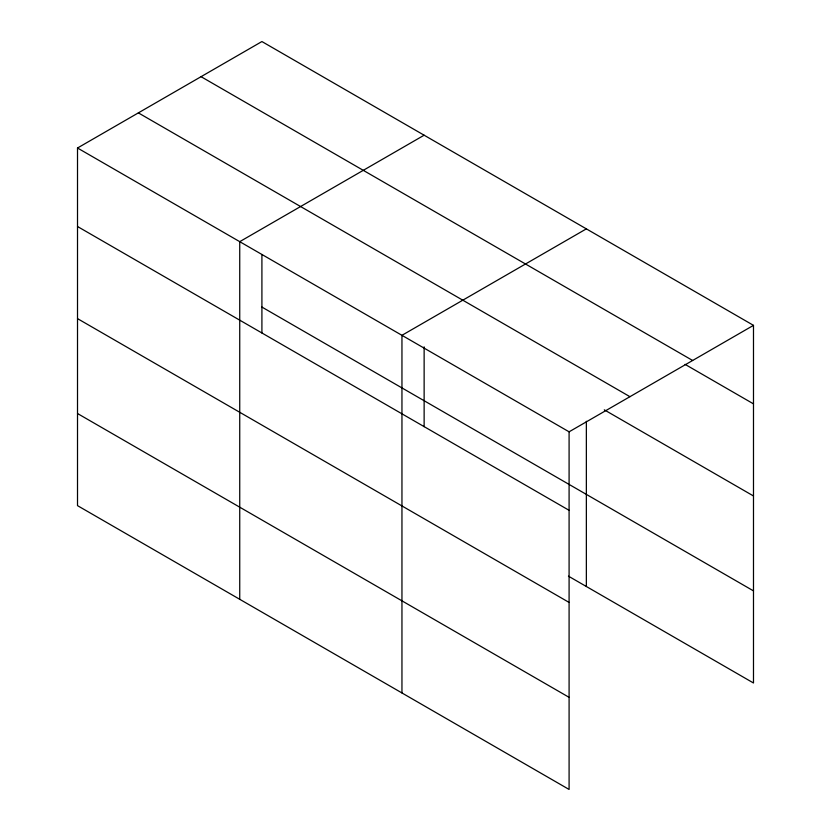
<?xml version="1.0" encoding="UTF-8"?>
<svg xmlns="http://www.w3.org/2000/svg" width="831" height="831" viewBox="0 0 831 831"><rect width="100%" height="100%" fill="white"/><g stroke="black" fill="none" stroke-linecap="round" stroke-linejoin="round"><path stroke-width="1.25" d="M568.446 576.163L753.488 682.989L753.488 325.357L261.91 41.55L77.512 148.011L77.512 505.643L569.09 789.45L569.09 431.819L77.512 148.011M424.132 135.204L239.733 241.665L239.733 599.296M586.354 228.868L401.955 335.319L401.955 692.95M569.09 431.819L753.488 325.357M201.06 76.681L692.639 360.488M685.066 364.362L753.488 403.866M138.362 112.881L629.94 396.688M604.293 409.839L753.488 495.972M261.91 307.065L753.488 590.883M77.512 226.51L569.09 510.317M77.512 318.626L569.09 602.433M77.512 413.526L569.09 697.334M586.354 421.286L586.354 586.499M424.132 346.859L424.132 426.677M261.91 254.483L261.91 333.013"/></g></svg>
